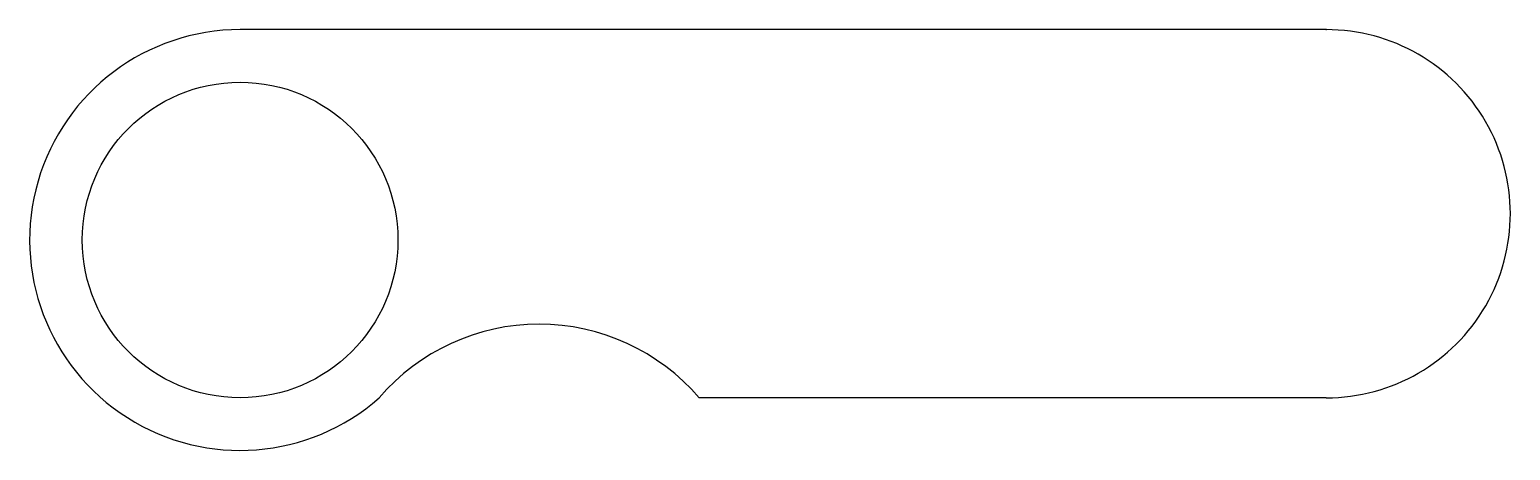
# Model space of a CAD drawing. Header units: millimetres. Extents: x -123 to 18, y -40 to 0.
import ezdxf

# ---------------------------------------------------------------- set-up
doc = ezdxf.new("R2010")
doc.units = ezdxf.units.MM
doc.layers.get('0').update_dxf_attribs({"linetype": 'CONTINUOUS'})

msp = doc.modelspace()

# ---------------------------------------------------------------- linework, layer by layer
for p, q in [((0, 0), (-103.21, 0)), ((0.01, -35), (-59.59, -35))]:
    msp.add_line(p, q)
msp.add_circle((-103.21, -20), 15)
for centre, radius, start, end in [((-103.21, -20), 20, 90, 311.4096), ((0.01, -17.5), 17.5, -90, 90.0468), ((-74.79, -48), 20, 40.5416, 139.4584)]:
    msp.add_arc(centre, radius, start, end)
msp.add_point((0, 0))

doc.saveas('drawing.dxf')
